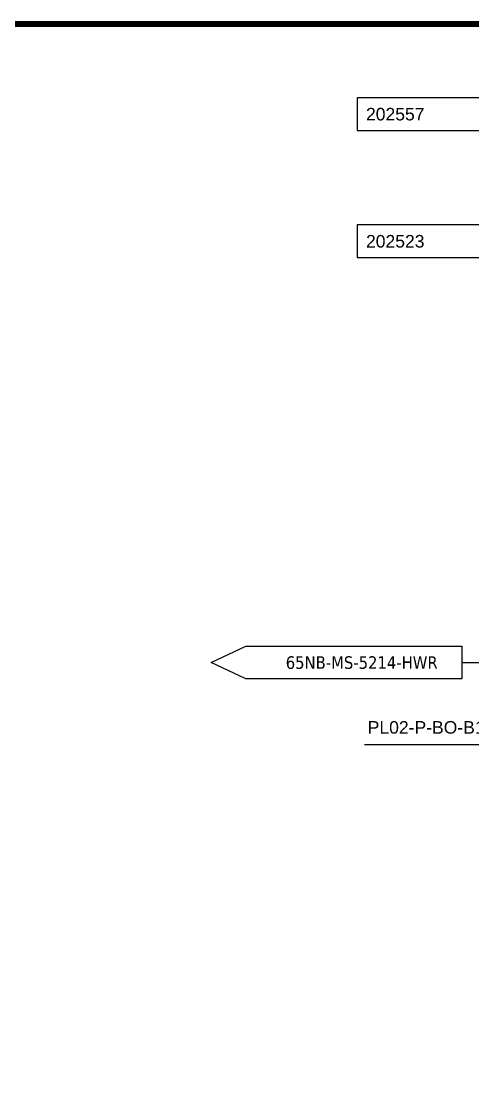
# Model space of a CAD drawing. Header units: millimetres. Extents: x 25096 to 30217, y 6541 to 10165.
# Drawn here: x 28038 to 28441, y 9229 to 10165 of the extents above; entities that cross this region are included whole.
import ezdxf

# ---------------------------------------------------------------- set-up
doc = ezdxf.new("R2010")
doc.units = ezdxf.units.MM
doc.layers.add('HW LINE', color=1, linetype='Continuous')
doc.layers.add('Reference', color=6, linetype='Continuous')
doc.layers.add('TITLE TEXT', color=7, linetype='Continuous', lineweight=20)
doc.dimstyles.new('ISO-25', dxfattribs={"dimtxt": 2.5, "dimasz": 2.5, "dimexe": 1.25, "dimexo": 0.625, "dimtad": 1, "dimtxsty": 'Standard', "dimcen": 2.5, "dimadec": 0, "dimazin": 0, "dimtfac": 1, "dimtmove": 0, "dimatfit": 3, "dimfxl": 1, "dimarcsym": 0})

msp = doc.modelspace()

# ---------------------------------------------------------------- linework, layer by layer
at = {"layer": 'HW LINE'}
msp.add_line((28430.77, 9594.46), (28746.57, 9594.46), dxfattribs=at)
at = {"layer": 'Reference'}
for points in [[(28529.96, 10096.67), (28337.5, 10096.67), (28337.5, 10067.55), (28529.96, 10067.55), (28560.75, 10082.11)], [(28529.96, 9983.63), (28337.5, 9983.63), (28337.5, 9954.52), (28529.96, 9954.52), (28560.75, 9969.08)], [(28238.3, 9609.01), (28430.77, 9609.01), (28430.77, 9579.9), (28238.3, 9579.9), (28207.51, 9594.46)]]:
    msp.add_lwpolyline(points, close=True, dxfattribs=at)
at = {"layer": 'TITLE TEXT', "ltscale": 5, "const_width": 5.38}
msp.add_lwpolyline([(30214.49, 10162.15), (30214.49, 6543.48), (25098.45, 6543.48), (25098.45, 10162.15)], close=True, dxfattribs=at)

# ---------------------------------------------------------------- texts
at = {"char_height": 11.1664, "attachment_point": 1}
for s, insert in [('{\\fArial|b0|i0|c0|p34;202557}', (28345.31, 10087.64)), ('{\\fArial|b0|i0|c0|p34;202523}', (28345.31, 9974.61)), ('{\\fTahoma|b0|i0|c0|p34;65NB-MS-5214-HWR}', (28273.88, 9599.99))]:
    msp.add_mtext_dynamic_manual_height_columns(s, width=282.3154, gutter_width=8.96, heights=[0], dxfattribs=dict(at, insert=insert))
at = {"insert": (28490.78, 9542.32), "char_height": 11.1664, "width": 777.1843, "attachment_point": 3}
msp.add_mtext('{\\fArial|b0|i0|c0|p34;PL02-P-BO-B14-615}', dxfattribs=at)

# ---------------------------------------------------------------- leaders
at = {"linetype": 'Continuous', "lineweight": -3}
msp.add_leader([(28591.85, 9502.14), (28499.26, 9521.12), (28344.09, 9521.12)], dimstyle='ISO-25', override={"dimscale": 10, "dimtad": 0}, dxfattribs=at)

doc.saveas('drawing.dxf')
